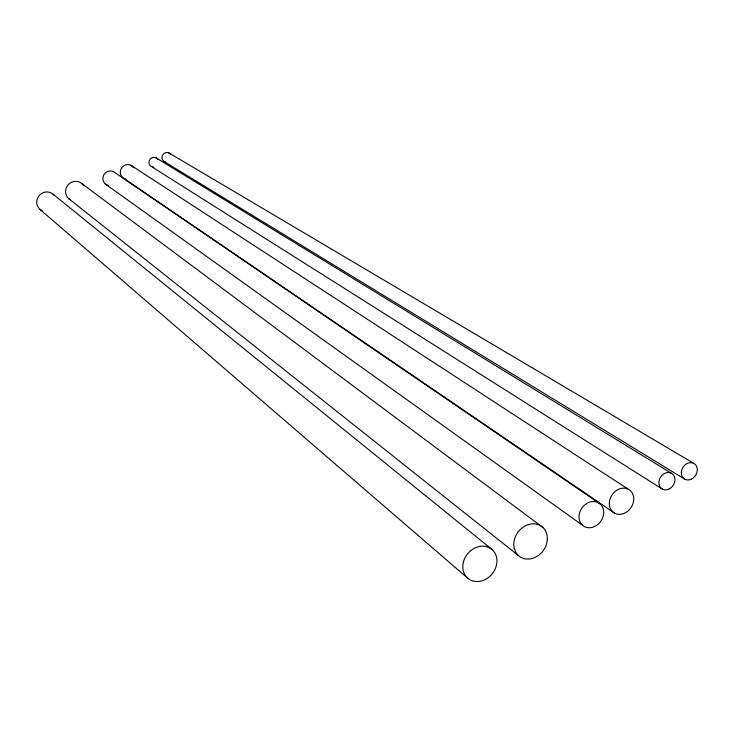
<?xml version="1.0" encoding="UTF-8"?>
<svg xmlns="http://www.w3.org/2000/svg" width="734" height="734" viewBox="0 0 734 734"><rect width="100%" height="100%" fill="white"/><g stroke="black" fill="none" stroke-linecap="round" stroke-linejoin="round"><path stroke-width="1.1" d="M168.93 152.938L693.566 463.227M164.526 161.792L685.097 479.375M155.92 157.746L671.17 473.109M662.692 489.303L151.507 166.609A4.955 4.688 -59.5 0 1 150.204 159.039A4.955 4.688 -59.5 0 1 157.727 159.37M130.955 165.297L628.221 489.174M123.991 178.463L614.909 513.35M600.293 504.001A13.882 11.542 -54.9 0 0 579.493 513.13A13.882 11.542 -54.9 0 0 594.292 526.645A13.882 11.542 -54.9 0 0 600.293 504.001L114.972 172.646A7.468 7.12 -55.3 0 0 103.659 175.215A7.468 7.12 -55.3 0 0 108.568 185.546M105.237 183.959L582.475 525.232M82.125 183.803L543.05 527.581M68.556 198.51L518.204 555.381M53.096 194.198L492.028 549.509A18.809 15.864 -51.3 0 1 484.174 580.034A18.809 15.864 -51.3 0 1 463.411 562.042A18.809 15.864 -51.3 0 1 492.028 549.509M39.975 209.419L467.806 578.291M42.104 210.777A10.047 9.652 -47 0 1 38.911 195.859A10.047 9.652 -47 0 1 54.27 195.4M153.911 167.04A4.955 4.688 -59.5 0 1 152.672 166.994M83.236 185.06A10.001 9.588 -51 0 0 65.959 194.253L66.977 196.565A10.001 9.588 -51 0 0 70.611 199.942M133.634 167.811A7.45 7.092 -57.1 0 0 120.55 174.233L121.303 175.958A7.45 7.092 -57.1 0 0 125.743 179.078M165.682 162.168A4.945 4.679 -60.5 0 1 162.847 154.746A4.945 4.679 -60.5 0 1 170.728 154.562M547.371 539.325L546.591 543.912A18.671 15.643 -53 0 1 532.022 558.51A18.671 15.643 -53 0 1 515.69 552.106L514.185 548.096A18.671 15.643 -53 0 1 524.893 526.085A18.671 15.643 -53 0 1 545.546 530.875L547.014 534.875L547.371 539.325M610.651 509.194L609.569 506.212A13.827 11.441 -55.8 0 1 617.432 489.844A13.827 11.441 -55.8 0 1 632.451 493.358L633.515 496.34A13.827 11.441 -55.8 0 1 625.634 512.653A13.827 11.441 -55.8 0 1 610.651 509.194M668.738 489.202A9.157 7.523 -57.1 0 0 672.794 474.21A9.157 7.523 -57.1 0 0 659.224 480.183A9.157 7.523 -57.1 0 0 668.738 489.202M691.098 479.284A9.129 7.478 -57.7 0 0 695.171 464.338A9.129 7.478 -57.7 0 0 681.684 470.265A9.129 7.478 -57.7 0 0 691.098 479.284"/></g></svg>
